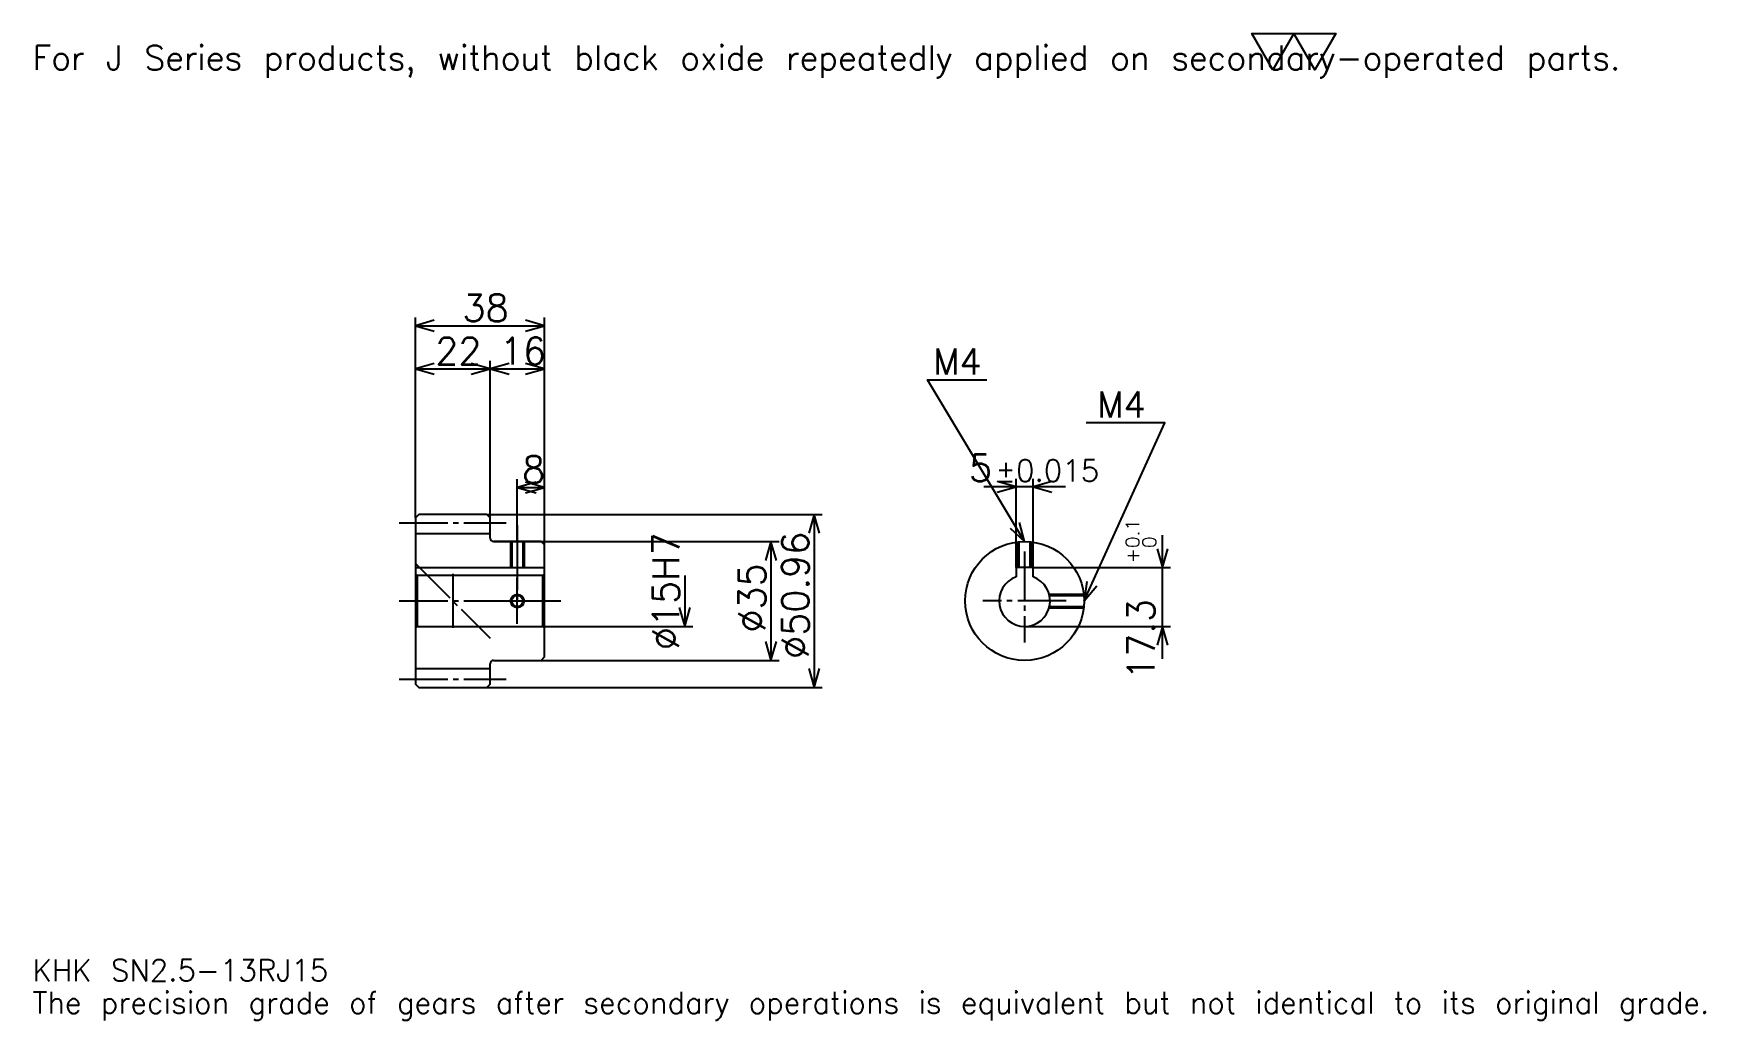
# Model space of a CAD drawing. Extents: x 16 to 508, y 6 to 296.
import ezdxf

# ---------------------------------------------------------------- set-up
doc = ezdxf.new("R2010")
doc.units = 0
doc.linetypes.add('DASHDOT', pattern=[19.04348, 14.282609, -1.586957, 1.586957, -1.586957])
doc.layers.get('0').update_dxf_attribs({"linetype": 'CONTINUOUS'})
doc.layers.add('DASHDOT', color=6, linetype='DASHDOT')
doc.styles.add('KANJI', font='TXT', dxfattribs={"bigfont": 'BIGFONT'})

msp = doc.modelspace()

# ---------------------------------------------------------------- linework, layer by layer
at = {"color": 5}
for p, q in [((128.543472, 154.817917), (128.543472, 212.741821)), ((166.543472, 154.817917), (166.543472, 212.741821)), ((128.543472, 210.361389), (166.543472, 210.361389)), ((128.543472, 197.665741), (150.543472, 197.665741)), ((150.543472, 154.817917), (150.543472, 200.046173)), ((150.543472, 197.665741), (166.543472, 197.665741)), ((158.543472, 154.817917), (158.543472, 165.133133)), ((158.543472, 162.752701), (166.543472, 162.752701)), ((319.847839, 162.941284), (295.804321, 162.941284)), ((305.32608, 139.136948), (305.32608, 165.321732)), ((310.32608, 139.136948), (310.32608, 165.321732)), ((128.543472, 153.817917), (128.543472, 154.817917)), ((149.543472, 154.817917), (166.543472, 154.817917)), ((150.543472, 153.817917), (150.543472, 154.817917)), ((158.543472, 146.836945), (158.543472, 154.817917)), ((158.543472, 146.836945), (158.543472, 154.817917)), ((166.543472, 154.817917), (248.271729, 154.817917)), ((166.543472, 145.836945), (166.543472, 154.817917)), ((245.891296, 154.817917), (245.891296, 103.855972)), ((348.413025, 112.315208), (348.413025, 148.658691)), ((151.543472, 146.836945), (166.543472, 146.836945)), ((166.543472, 146.836945), (235.57608, 146.836945)), ((233.195648, 146.836945), (233.195648, 111.836945)), ((310.32608, 139.136948), (350.793457, 139.136948)), ((207.804337, 136.836945), (207.804337, 121.836945)), ((166.543472, 121.836945), (210.184769, 121.836945)), ((307.82608, 121.836945), (350.793457, 121.836945)), ((151.543472, 111.836945), (166.543472, 111.836945)), ((166.543472, 111.836945), (235.57608, 111.836945)), ((149.543472, 103.855972), (166.543472, 103.855972)), ((166.543472, 103.855972), (248.271729, 103.855972))]:
    msp.add_line(p, q, dxfattribs=at)
at = {"color": 4}
for p, q in [((128.543472, 149.192917), (150.543472, 149.192917)), ((128.543472, 139.136948), (166.543472, 139.136948)), ((129.043472, 136.836945), (129.043472, 121.836945)), ((166.043472, 136.836945), (166.543472, 137.336945)), ((166.043472, 121.836945), (166.543472, 121.336945)), ((128.543472, 109.480972), (150.543472, 109.480972))]:
    msp.add_line(p, q, dxfattribs=at)
at = {"color": 7}
msp.add_line((139.543472, 137.271729), (139.543472, 121.402161), dxfattribs=at)
msp.add_lwpolyline([(380.869568, 285.652161), (374.68045, 296.379974), (399.436951, 296.379974), (393.247833, 285.652161), (387.058685, 296.379974), (380.869568, 285.652161)], dxfattribs=at)
at = {"color": 5}
for points in [[(134.097824, 211.948364), (128.543472, 210.361389), (134.097824, 208.774445)], [(160.98912, 208.774445), (166.543472, 210.361389), (160.98912, 211.948364)], [(134.097824, 199.252701), (128.543472, 197.665741), (134.097824, 196.078781)], [(144.98912, 196.078781), (150.543472, 197.665741), (144.98912, 199.252701)], [(156.097824, 199.252701), (150.543472, 197.665741), (156.097824, 196.078781)], [(160.98912, 196.078781), (166.543472, 197.665741), (160.98912, 199.252701)], [(307.82608, 146.836945), (279.260864, 194.445648), (296.717407, 194.445648)], [(325.32608, 129.336945), (349.130432, 181.749985), (325.960876, 181.749985)], [(164.097824, 164.339661), (158.543472, 162.752701), (164.097824, 161.165741)], [(160.98912, 161.165741), (166.543472, 162.752701), (160.98912, 164.339661)], [(299.771729, 161.35434), (305.32608, 162.941284), (299.771729, 164.528244)], [(315.880432, 164.528244), (310.32608, 162.941284), (315.880432, 161.35434)], [(247.478256, 149.263565), (245.891296, 154.817917), (244.304337, 149.263565)], [(303.607605, 150.783279), (307.82608, 146.836945), (306.329193, 152.416245)], [(234.782608, 141.282593), (233.195648, 146.836945), (231.608688, 141.282593)], [(346.82608, 144.691299), (348.413025, 139.136948), (350, 144.691299)], [(326.177979, 135.050385), (325.32608, 129.336945), (329.06781, 133.737915)], [(206.217377, 127.391296), (207.804337, 121.836945), (209.391296, 127.391296)], [(350, 116.2826), (348.413025, 121.836945), (346.82608, 116.2826)], [(231.608688, 117.391296), (233.195648, 111.836945), (234.782608, 117.391296)], [(244.304337, 109.410324), (245.891296, 103.855972), (247.478256, 109.410324)]]:
    msp.add_lwpolyline(points, dxfattribs=at)
at = {"color": 4}
for points in [[(150.543472, 147.836945), (150.543472, 153.817917), (149.543472, 154.817917), (129.543472, 154.817917), (128.543472, 153.817917), (128.543472, 121.336945)], [(151.543472, 111.836945), (165.543472, 111.836945), (166.543472, 112.836945), (166.543472, 145.836945), (165.543472, 146.836945), (151.543472, 146.836945)], [(156.543472, 146.836945), (156.543472, 139.136948)], [(156.923477, 146.836945), (156.923477, 139.136948)], [(160.163467, 146.836945), (160.163467, 139.136948)], [(160.543472, 146.836945), (160.543472, 139.136948)], [(305.82608, 139.136948), (305.82608, 146.72229)], [(306.206085, 139.136948), (306.206085, 146.761795)], [(309.446075, 139.136948), (309.446075, 146.761795)], [(309.82608, 139.136948), (309.82608, 146.72229)], [(310.32608, 136.40802), (310.32608, 139.136948), (305.32608, 139.136948), (305.32608, 136.40802)], [(128.543472, 121.336945), (129.043472, 121.836945), (166.043472, 121.836945), (166.043472, 136.836945), (129.043472, 136.836945), (128.543472, 137.336945)], [(315.054504, 131.336945), (325.211426, 131.336945)], [(315.149048, 130.95694), (325.250916, 130.95694)], [(315.054504, 127.336945), (325.211426, 127.336945)], [(315.149048, 127.716942), (325.250916, 127.716942)], [(128.543472, 121.336945), (128.543472, 104.855972), (129.543472, 103.855972), (149.543472, 103.855972), (150.543472, 104.855972), (150.543472, 110.836945)]]:
    msp.add_lwpolyline(points, dxfattribs=at)
for centre, radius in [((307.82608, 129.336945), 17.5), ((158.543472, 129.336945), 1.62)]:
    msp.add_circle(centre, radius, dxfattribs=at)
at = {"color": 7}
msp.add_circle((158.543472, 129.336945), 2, dxfattribs=at)
at = {"color": 4}
for centre, radius, start, end in [((151.543472, 147.836945), 1, 180, 270), ((307.82608, 129.336945), 7.5, 109.47122094, 70.52877906), ((151.543472, 110.836945), 1, 90, 180)]:
    msp.add_arc(centre, radius, start, end, dxfattribs=at)
at = {"layer": 'DASHDOT', "color": 7}
for p, q in [((123.7826, 152.317917), (155.304337, 152.317917)), ((158.543472, 146.836945), (158.543472, 129.336945)), ((307.82608, 143.897812), (307.82608, 117.076073)), ((128.543472, 140.336945), (150.543472, 118.336945)), ((123.7826, 129.336945), (171.304337, 129.336945)), ((320.086945, 129.336945), (295.565216, 129.336945)), ((123.7826, 106.355972), (155.304337, 106.355972))]:
    msp.add_line(p, q, dxfattribs=at)
for points in [[(158.543472, 151.597809), (158.543472, 134.376068)], [(158.543472, 122.576073), (158.543472, 136.097809)], [(151.782608, 129.336945), (165.304337, 129.336945)]]:
    msp.add_lwpolyline(points, dxfattribs=at)

# ---------------------------------------------------------------- texts
at = {"color": 7, "style": 'KANJI'}
for s, height, p in [('For J Series products, without black oxide repeatedly applied on secondary-operated parts.', 7.141304, (15.869565, 285.652161)), ('38', 7.934783, (142.385864, 211.630951)), ('22', 7.934783, (134.385864, 198.935303)), ('16', 7.934783, (153.385864, 198.935303)), ('M4', 7.617392, (280.847839, 196.032593)), ('M4', 7.617392, (329.134766, 183.336945)), ('5', 7.934783, (291.447113, 164.528244)), ('8', 7.934783, (159.964661, 164.022263)), ('%%p0.015', 6.347826, (299.301575, 164.528244)), ('KHK SN2.5-13RJ15', 6.347826, (15.869565, 17.456522)), ('The precision grade of gears after secondary operations is equivalent but not identical to its original grade.', 6.347826, (15.869565, 7.934783))]:
    msp.add_text(s, height=height, dxfattribs=at).set_placement(p)
for s, height, p in [('%%c15H7', 7.934783, (206.217377, 114.855965)), ('%%c50.96', 7.934783, (244.304337, 112.277161)), ('0.1', 3.967391, (341.589111, 144.920395)), ('0', 3.967391, (346.508698, 144.920395)), ('+', 3.967391, (341.589111, 140.476913)), ('%%c35', 7.934783, (231.608688, 120.013573)), ('17.3', 7.934783, (346.032593, 106.132034))]:
    msp.add_text(s, height=height, rotation=90, dxfattribs=at).set_placement(p)

doc.saveas('drawing.dxf')
